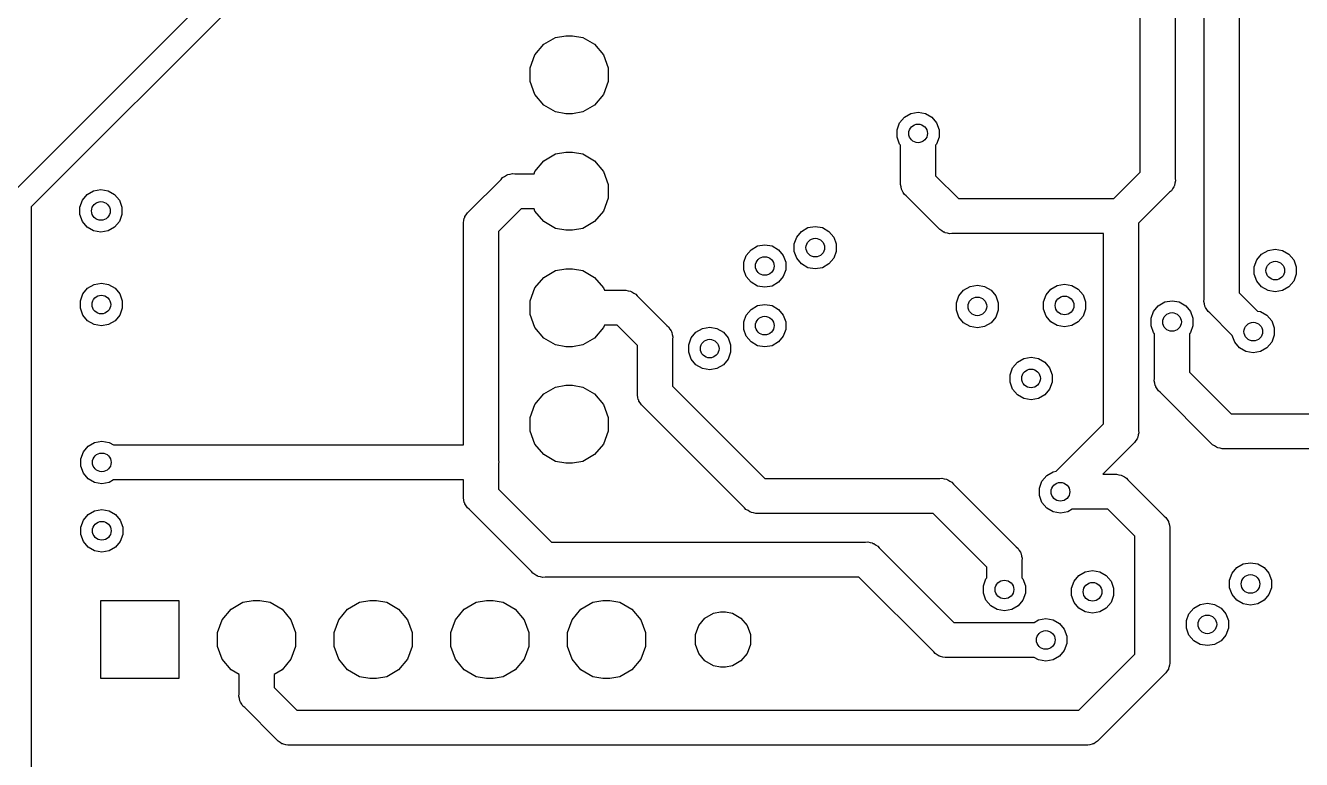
# Model space of a CAD drawing. Extents: x 91.8 to 190.2, y -113.9 to -59.9.
# Drawn here: x 113.33 to 141.12, y -96.96 to -80.96 of the extents above; entities that cross this region are included whole.
import ezdxf

# ---------------------------------------------------------------- set-up
doc = ezdxf.new("R2010")
doc.units = 0
doc.header["$MEASUREMENT"] = 0
doc.layers.add('BLACK', color=7, linetype='CONTINUOUS')

msp = doc.modelspace()

# ---------------------------------------------------------------- linework, layer by layer
at = {"layer": 'BLACK', "linetype": 'CONTINUOUS'}
for p, q in [((138.999, -86.9234), (138.999, -70.8266)), ((139.761, -70.9678), (139.761, -86.7822)), ((137.609, -84.1522), (137.609, -71.5772)), ((138.371, -71.5772), (138.371, -84.2934)), ((113.028, -84.6175), (118.328, -79.3182)), ((118.62, -79.744), (113.454, -84.9102)), ((124.423, -81.5984), (124.615, -81.3688)), ((124.615, -81.3688), (124.875, -81.2189)), ((124.875, -81.2189), (125.096, -81.18)), ((125.096, -81.18), (125.244, -81.18)), ((125.244, -81.18), (125.465, -81.2189)), ((125.465, -81.2189), (125.725, -81.3688)), ((125.725, -81.3688), (125.917, -81.5984)), ((124.32, -81.8801), (124.423, -81.5984)), ((125.917, -81.5984), (126.02, -81.8801)), ((124.32, -82.1799), (124.32, -81.8801)), ((126.02, -81.8801), (126.02, -82.1799)), ((124.423, -82.4616), (124.32, -82.1799)), ((126.02, -82.1799), (125.917, -82.4616)), ((124.615, -82.6912), (124.423, -82.4616)), ((125.917, -82.4616), (125.725, -82.6912)), ((124.875, -82.8411), (124.615, -82.6912)), ((125.725, -82.6912), (125.465, -82.8411)), ((125.096, -82.88), (124.875, -82.8411)), ((125.244, -82.88), (125.096, -82.88)), ((125.465, -82.8411), (125.244, -82.88)), ((132.313, -83.2294), (132.368, -83.0779)), ((132.368, -83.0779), (132.472, -82.9544)), ((132.472, -82.9544), (132.611, -82.8737)), ((132.611, -82.8737), (132.77, -82.8457)), ((132.77, -82.8457), (132.929, -82.8737)), ((132.929, -82.8737), (133.068, -82.9544)), ((133.068, -82.9544), (133.172, -83.0779)), ((133.172, -83.0779), (133.227, -83.2294)), ((132.313, -83.3906), (132.313, -83.2294)), ((133.227, -83.2294), (133.227, -83.3906)), ((132.368, -83.5421), (132.313, -83.3906)), ((132.389, -83.5672), (132.368, -83.5421)), ((132.389, -84.3734), (132.389, -83.5672)), ((133.172, -83.5421), (133.151, -83.5672)), ((133.151, -83.5672), (133.151, -84.2322)), ((133.227, -83.3906), (133.172, -83.5421)), ((124.423, -84.1384), (124.615, -83.9088)), ((124.615, -83.9088), (124.875, -83.7589)), ((124.875, -83.7589), (125.096, -83.72)), ((125.096, -83.72), (125.244, -83.72)), ((125.244, -83.72), (125.465, -83.7589)), ((125.465, -83.7589), (125.725, -83.9088)), ((125.725, -83.9088), (125.917, -84.1384)), ((123.821, -84.215), (123.836, -84.2065)), ((123.836, -84.2065), (123.885, -84.1977)), ((123.885, -84.1977), (123.934, -84.1846)), ((123.934, -84.1846), (123.985, -84.189)), ((123.985, -84.189), (124.404, -84.189)), ((124.404, -84.189), (124.423, -84.1384)), ((125.917, -84.1384), (126.02, -84.4201)), ((137.032, -84.729), (137.609, -84.1522)), ((122.992, -85.0068), (123.687, -84.3124)), ((123.687, -84.3124), (123.719, -84.2736)), ((123.719, -84.2736), (123.763, -84.2484)), ((123.763, -84.2484), (123.804, -84.2194)), ((123.804, -84.2194), (123.821, -84.215)), ((126.02, -84.4201), (126.02, -84.7199)), ((132.385, -84.4237), (132.389, -84.3734)), ((132.398, -84.4725), (132.385, -84.4237)), ((132.406, -84.5223), (132.398, -84.4725)), ((133.151, -84.2322), (133.648, -84.729)), ((138.341, -84.4735), (138.312, -84.5149)), ((138.345, -84.4571), (138.341, -84.4735)), ((138.354, -84.4423), (138.345, -84.4571)), ((138.362, -84.3925), (138.354, -84.4423)), ((138.375, -84.3437), (138.362, -84.3925)), ((138.371, -84.2934), (138.375, -84.3437)), ((114.568, -84.7679), (114.672, -84.6444)), ((114.672, -84.6444), (114.811, -84.5637)), ((114.811, -84.5637), (114.97, -84.5357)), ((114.97, -84.5357), (115.129, -84.5637)), ((115.129, -84.5637), (115.268, -84.6444)), ((115.268, -84.6444), (115.372, -84.7679)), ((126.02, -84.7199), (125.917, -85.0016)), ((132.415, -84.5371), (132.406, -84.5223)), ((132.419, -84.5535), (132.415, -84.5371)), ((132.448, -84.5949), (132.419, -84.5535)), ((132.474, -84.6387), (132.448, -84.5949)), ((132.512, -84.6712), (132.474, -84.6387)), ((133.209, -85.3676), (132.512, -84.6712)), ((133.648, -84.729), (137.032, -84.729)), ((138.248, -84.5912), (137.571, -85.2678)), ((138.286, -84.5587), (138.248, -84.5912)), ((138.312, -84.5149), (138.286, -84.5587)), ((113.454, -84.9102), (113.454, -97.816)), ((114.513, -84.9194), (114.568, -84.7679)), ((114.513, -85.0806), (114.513, -84.9194)), ((115.372, -84.7679), (115.427, -84.9194)), ((115.427, -84.9194), (115.427, -85.0806)), ((122.928, -85.083), (122.954, -85.0392)), ((122.954, -85.0392), (122.992, -85.0068)), ((124.126, -84.951), (123.631, -85.4457)), ((124.404, -84.951), (124.126, -84.951)), ((124.423, -85.0016), (124.404, -84.951)), ((124.615, -85.2312), (124.423, -85.0016)), ((125.917, -85.0016), (125.725, -85.2312)), ((114.568, -85.2321), (114.513, -85.0806)), ((114.672, -85.3556), (114.568, -85.2321)), ((115.372, -85.2321), (115.268, -85.3556)), ((115.427, -85.0806), (115.372, -85.2321)), ((122.865, -85.2542), (122.878, -85.2054)), ((122.869, -85.3045), (122.865, -85.2542)), ((122.869, -90.099), (122.869, -85.3045)), ((122.878, -85.2054), (122.886, -85.1556)), ((122.886, -85.1556), (122.895, -85.1409)), ((122.895, -85.1409), (122.899, -85.1244)), ((122.899, -85.1244), (122.928, -85.083)), ((124.875, -85.3811), (124.615, -85.2312)), ((125.725, -85.2312), (125.465, -85.3811)), ((137.571, -85.2678), (137.571, -89.7834)), ((114.811, -85.4363), (114.672, -85.3556)), ((114.97, -85.4643), (114.811, -85.4363)), ((115.129, -85.4363), (114.97, -85.4643)), ((115.268, -85.3556), (115.129, -85.4363)), ((123.631, -85.4457), (123.631, -90.4334)), ((125.096, -85.42), (124.875, -85.3811)), ((125.244, -85.42), (125.096, -85.42)), ((125.465, -85.3811), (125.244, -85.42)), ((130.073, -85.7194), (130.128, -85.5679)), ((130.128, -85.5679), (130.232, -85.4444)), ((130.232, -85.4444), (130.371, -85.3637)), ((130.371, -85.3637), (130.53, -85.3357)), ((130.53, -85.3357), (130.689, -85.3637)), ((130.689, -85.3637), (130.828, -85.4444)), ((130.828, -85.4444), (130.932, -85.5679)), ((130.932, -85.5679), (130.987, -85.7194)), ((133.241, -85.4064), (133.209, -85.3676)), ((133.285, -85.4316), (133.241, -85.4064)), ((133.326, -85.4606), (133.285, -85.4316)), ((133.343, -85.465), (133.326, -85.4606)), ((133.358, -85.4735), (133.343, -85.465)), ((133.407, -85.4823), (133.358, -85.4735)), ((133.456, -85.4954), (133.407, -85.4823)), ((133.507, -85.491), (133.456, -85.4954)), ((136.809, -85.491), (133.507, -85.491)), ((136.809, -89.6422), (136.809, -85.491)), ((129.028, -85.9679), (129.132, -85.8444)), ((129.132, -85.8444), (129.271, -85.7637)), ((129.271, -85.7637), (129.43, -85.7357)), ((129.43, -85.7357), (129.589, -85.7637)), ((129.589, -85.7637), (129.728, -85.8444)), ((129.728, -85.8444), (129.832, -85.9679)), ((130.073, -85.8806), (130.073, -85.7194)), ((130.987, -85.7194), (130.987, -85.8806)), ((140.252, -85.9444), (140.391, -85.8637)), ((140.391, -85.8637), (140.55, -85.8357)), ((140.55, -85.8357), (140.709, -85.8637)), ((140.709, -85.8637), (140.848, -85.9444)), ((128.973, -86.1194), (129.028, -85.9679)), ((128.973, -86.2806), (128.973, -86.1194)), ((129.832, -85.9679), (129.887, -86.1194)), ((129.887, -86.1194), (129.887, -86.2806)), ((130.128, -86.0321), (130.073, -85.8806)), ((130.232, -86.1556), (130.128, -86.0321)), ((130.932, -86.0321), (130.828, -86.1556)), ((130.987, -85.8806), (130.932, -86.0321)), ((140.093, -86.2194), (140.148, -86.0679)), ((140.148, -86.0679), (140.252, -85.9444)), ((140.848, -85.9444), (140.952, -86.0679)), ((140.952, -86.0679), (141.007, -86.2194)), ((124.615, -86.4488), (124.875, -86.2989)), ((124.875, -86.2989), (125.096, -86.26)), ((125.096, -86.26), (125.244, -86.26)), ((125.244, -86.26), (125.465, -86.2989)), ((125.465, -86.2989), (125.725, -86.4488)), ((129.028, -86.4321), (128.973, -86.2806)), ((129.887, -86.2806), (129.832, -86.4321)), ((130.371, -86.2363), (130.232, -86.1556)), ((130.53, -86.2643), (130.371, -86.2363)), ((130.689, -86.2363), (130.53, -86.2643)), ((130.828, -86.1556), (130.689, -86.2363)), ((140.093, -86.3806), (140.093, -86.2194)), ((140.148, -86.5321), (140.093, -86.3806)), ((141.007, -86.3806), (140.952, -86.5321)), ((141.007, -86.2194), (141.007, -86.3806)), ((114.578, -86.8079), (114.682, -86.6844)), ((114.682, -86.6844), (114.821, -86.6037)), ((114.821, -86.6037), (114.98, -86.5757)), ((114.98, -86.5757), (115.139, -86.6037)), ((115.139, -86.6037), (115.278, -86.6844)), ((115.278, -86.6844), (115.382, -86.8079)), ((124.32, -86.9601), (124.423, -86.6784)), ((124.423, -86.6784), (124.615, -86.4488)), ((125.725, -86.4488), (125.917, -86.6784)), ((125.917, -86.6784), (125.936, -86.729)), ((129.132, -86.5556), (129.028, -86.4321)), ((129.271, -86.6363), (129.132, -86.5556)), ((129.43, -86.6643), (129.271, -86.6363)), ((129.589, -86.6363), (129.43, -86.6643)), ((129.728, -86.5556), (129.589, -86.6363)), ((129.832, -86.4321), (129.728, -86.5556)), ((133.762, -86.7244), (133.901, -86.6437)), ((133.901, -86.6437), (134.06, -86.6157)), ((134.06, -86.6157), (134.219, -86.6437)), ((134.219, -86.6437), (134.358, -86.7244)), ((135.558, -86.8279), (135.662, -86.7044)), ((135.662, -86.7044), (135.801, -86.6237)), ((135.801, -86.6237), (135.96, -86.5957)), ((135.96, -86.5957), (136.119, -86.6237)), ((136.119, -86.6237), (136.258, -86.7044)), ((136.258, -86.7044), (136.362, -86.8279)), ((140.252, -86.6556), (140.148, -86.5321)), ((140.391, -86.7363), (140.252, -86.6556)), ((140.848, -86.6556), (140.709, -86.7363)), ((140.952, -86.5321), (140.848, -86.6556)), ((114.523, -86.9594), (114.578, -86.8079)), ((114.523, -87.1206), (114.523, -86.9594)), ((115.382, -86.8079), (115.437, -86.9594)), ((115.437, -86.9594), (115.437, -87.1206)), ((124.32, -87.2599), (124.32, -86.9601)), ((125.936, -86.729), (126.355, -86.729)), ((126.355, -86.729), (126.406, -86.7246)), ((126.406, -86.7246), (126.455, -86.7377)), ((126.455, -86.7377), (126.504, -86.7465)), ((126.504, -86.7465), (126.519, -86.755)), ((126.519, -86.755), (126.536, -86.7594)), ((126.536, -86.7594), (126.577, -86.7884)), ((126.577, -86.7884), (126.621, -86.8136)), ((126.621, -86.8136), (126.653, -86.8524)), ((126.653, -86.8524), (127.298, -87.4968)), ((133.603, -86.9994), (133.658, -86.8479)), ((133.658, -86.8479), (133.762, -86.7244)), ((134.358, -86.7244), (134.462, -86.8479)), ((134.462, -86.8479), (134.517, -86.9994)), ((135.503, -86.9794), (135.558, -86.8279)), ((135.503, -87.1406), (135.503, -86.9794)), ((136.362, -86.8279), (136.417, -86.9794)), ((136.417, -86.9794), (136.417, -87.1406)), ((138.002, -87.0644), (138.141, -86.9837)), ((138.141, -86.9837), (138.3, -86.9557)), ((138.3, -86.9557), (138.459, -86.9837)), ((138.459, -86.9837), (138.598, -87.0644)), ((138.995, -86.9737), (138.999, -86.9234)), ((139.008, -87.0225), (138.995, -86.9737)), ((139.761, -86.7822), (140.161, -87.1817)), ((140.55, -86.7643), (140.391, -86.7363)), ((140.709, -86.7363), (140.55, -86.7643)), ((114.578, -87.2721), (114.523, -87.1206)), ((115.437, -87.1206), (115.382, -87.2721)), ((124.423, -87.5416), (124.32, -87.2599)), ((129.028, -87.2679), (129.132, -87.1444)), ((129.132, -87.1444), (129.271, -87.0637)), ((129.271, -87.0637), (129.43, -87.0357)), ((129.43, -87.0357), (129.589, -87.0637)), ((129.589, -87.0637), (129.728, -87.1444)), ((129.728, -87.1444), (129.832, -87.2679)), ((133.603, -87.1606), (133.603, -86.9994)), ((133.658, -87.3121), (133.603, -87.1606)), ((134.517, -87.1606), (134.462, -87.3121)), ((134.517, -86.9994), (134.517, -87.1606)), ((135.558, -87.2921), (135.503, -87.1406)), ((136.417, -87.1406), (136.362, -87.2921)), ((137.843, -87.3394), (137.898, -87.1879)), ((137.898, -87.1879), (138.002, -87.0644)), ((138.598, -87.0644), (138.702, -87.1879)), ((138.702, -87.1879), (138.757, -87.3394)), ((139.016, -87.0723), (139.008, -87.0225)), ((139.025, -87.0871), (139.016, -87.0723)), ((139.029, -87.1035), (139.025, -87.0871)), ((139.058, -87.1449), (139.029, -87.1035)), ((139.084, -87.1887), (139.058, -87.1449)), ((139.122, -87.2212), (139.084, -87.1887)), ((139.613, -87.7122), (139.122, -87.2212)), ((140.161, -87.1817), (140.229, -87.1937)), ((140.229, -87.1937), (140.368, -87.2744)), ((114.682, -87.3956), (114.578, -87.2721)), ((114.821, -87.4763), (114.682, -87.3956)), ((114.98, -87.5043), (114.821, -87.4763)), ((115.139, -87.4763), (114.98, -87.5043)), ((115.278, -87.3956), (115.139, -87.4763)), ((115.382, -87.2721), (115.278, -87.3956)), ((124.615, -87.7712), (124.423, -87.5416)), ((125.917, -87.5416), (125.725, -87.7712)), ((125.936, -87.491), (125.917, -87.5416)), ((126.214, -87.491), (125.936, -87.491)), ((126.659, -87.9357), (126.214, -87.491)), ((127.298, -87.4968), (127.336, -87.5292)), ((127.336, -87.5292), (127.362, -87.573)), ((128.071, -87.5637), (128.23, -87.5357)), ((128.23, -87.5357), (128.389, -87.5637)), ((128.973, -87.4194), (129.028, -87.2679)), ((128.973, -87.5806), (128.973, -87.4194)), ((129.832, -87.2679), (129.887, -87.4194)), ((129.887, -87.4194), (129.887, -87.5806)), ((133.762, -87.4356), (133.658, -87.3121)), ((133.901, -87.5163), (133.762, -87.4356)), ((134.06, -87.5443), (133.901, -87.5163)), ((134.219, -87.5163), (134.06, -87.5443)), ((134.358, -87.4356), (134.219, -87.5163)), ((134.462, -87.3121), (134.358, -87.4356)), ((135.662, -87.4156), (135.558, -87.2921)), ((135.801, -87.4963), (135.662, -87.4156)), ((135.96, -87.5243), (135.801, -87.4963)), ((136.119, -87.4963), (135.96, -87.5243)), ((136.258, -87.4156), (136.119, -87.4963)), ((136.362, -87.2921), (136.258, -87.4156)), ((137.843, -87.5006), (137.843, -87.3394)), ((137.898, -87.6521), (137.843, -87.5006)), ((138.757, -87.5006), (138.702, -87.6521)), ((138.757, -87.3394), (138.757, -87.5006)), ((140.368, -87.2744), (140.472, -87.3979)), ((140.472, -87.3979), (140.527, -87.5494)), ((124.875, -87.9211), (124.615, -87.7712)), ((125.725, -87.7712), (125.465, -87.9211)), ((127.362, -87.573), (127.391, -87.6144)), ((127.391, -87.6144), (127.395, -87.6309)), ((127.395, -87.6309), (127.404, -87.6456)), ((127.404, -87.6456), (127.412, -87.6954)), ((127.412, -87.6954), (127.425, -87.7442)), ((127.425, -87.7442), (127.421, -87.7945)), ((127.421, -87.7945), (127.421, -88.8222)), ((127.773, -87.9194), (127.828, -87.7679)), ((127.828, -87.7679), (127.932, -87.6444)), ((127.932, -87.6444), (128.071, -87.5637)), ((128.389, -87.5637), (128.528, -87.6444)), ((128.528, -87.6444), (128.632, -87.7679)), ((128.632, -87.7679), (128.687, -87.9194)), ((129.028, -87.7321), (128.973, -87.5806)), ((129.132, -87.8556), (129.028, -87.7321)), ((129.832, -87.7321), (129.728, -87.8556)), ((129.887, -87.5806), (129.832, -87.7321)), ((137.919, -87.6772), (137.898, -87.6521)), ((137.919, -88.6534), (137.919, -87.6772)), ((138.702, -87.6521), (138.681, -87.6772)), ((138.681, -87.6772), (138.681, -88.5122)), ((139.668, -87.8621), (139.613, -87.7122)), ((140.527, -87.7106), (140.472, -87.8621)), ((140.527, -87.5494), (140.527, -87.7106)), ((125.096, -87.96), (124.875, -87.9211)), ((125.244, -87.96), (125.096, -87.96)), ((125.465, -87.9211), (125.244, -87.96)), ((126.659, -88.9634), (126.659, -87.9357)), ((127.773, -88.0806), (127.773, -87.9194)), ((127.828, -88.2321), (127.773, -88.0806)), ((128.687, -88.0806), (128.632, -88.2321)), ((128.687, -87.9194), (128.687, -88.0806)), ((129.271, -87.9363), (129.132, -87.8556)), ((129.43, -87.9643), (129.271, -87.9363)), ((129.589, -87.9363), (129.43, -87.9643)), ((129.728, -87.8556), (129.589, -87.9363)), ((139.772, -87.9856), (139.668, -87.8621)), ((139.911, -88.0663), (139.772, -87.9856)), ((140.07, -88.0943), (139.911, -88.0663)), ((140.229, -88.0663), (140.07, -88.0943)), ((140.368, -87.9856), (140.229, -88.0663)), ((140.472, -87.8621), (140.368, -87.9856)), ((127.932, -88.3556), (127.828, -88.2321)), ((128.071, -88.4363), (127.932, -88.3556)), ((128.528, -88.3556), (128.389, -88.4363)), ((128.632, -88.2321), (128.528, -88.3556)), ((134.828, -88.4179), (134.932, -88.2944)), ((134.932, -88.2944), (135.071, -88.2137)), ((135.071, -88.2137), (135.23, -88.1857)), ((135.23, -88.1857), (135.389, -88.2137)), ((135.389, -88.2137), (135.528, -88.2944)), ((135.528, -88.2944), (135.632, -88.4179)), ((128.23, -88.4643), (128.071, -88.4363)), ((128.389, -88.4363), (128.23, -88.4643)), ((134.773, -88.5694), (134.828, -88.4179)), ((134.773, -88.7306), (134.773, -88.5694)), ((135.632, -88.4179), (135.687, -88.5694)), ((135.687, -88.5694), (135.687, -88.7306)), ((137.915, -88.7037), (137.919, -88.6534)), ((138.681, -88.5122), (139.588, -89.419)), ((124.615, -88.9888), (124.875, -88.8389)), ((124.875, -88.8389), (125.096, -88.8)), ((125.096, -88.8), (125.244, -88.8)), ((125.244, -88.8), (125.465, -88.8389)), ((125.465, -88.8389), (125.725, -88.9888)), ((127.421, -88.8222), (129.428, -90.829)), ((134.828, -88.8821), (134.773, -88.7306)), ((134.932, -89.0056), (134.828, -88.8821)), ((135.632, -88.8821), (135.528, -89.0056)), ((135.687, -88.7306), (135.632, -88.8821)), ((137.928, -88.7526), (137.915, -88.7037)), ((137.936, -88.8023), (137.928, -88.7526)), ((137.945, -88.8171), (137.936, -88.8023)), ((137.949, -88.8335), (137.945, -88.8171)), ((137.978, -88.8749), (137.949, -88.8335)), ((138.004, -88.9187), (137.978, -88.8749)), ((138.042, -88.9512), (138.004, -88.9187)), ((124.423, -89.2184), (124.615, -88.9888)), ((125.725, -88.9888), (125.917, -89.2184)), ((126.655, -89.0137), (126.659, -88.9634)), ((126.668, -89.0626), (126.655, -89.0137)), ((126.676, -89.1123), (126.668, -89.0626)), ((126.685, -89.1271), (126.676, -89.1123)), ((126.689, -89.1435), (126.685, -89.1271)), ((126.718, -89.1849), (126.689, -89.1435)), ((126.744, -89.2287), (126.718, -89.1849)), ((135.071, -89.0863), (134.932, -89.0056)), ((135.23, -89.1143), (135.071, -89.0863)), ((135.389, -89.0863), (135.23, -89.1143)), ((135.528, -89.0056), (135.389, -89.0863)), ((139.149, -90.0577), (138.042, -88.9512)), ((124.32, -89.5001), (124.423, -89.2184)), ((125.917, -89.2184), (126.02, -89.5001)), ((126.782, -89.2612), (126.744, -89.2287)), ((128.989, -91.4676), (126.782, -89.2612)), ((139.588, -89.419), (145.346, -89.419)), ((124.32, -89.7999), (124.32, -89.5001)), ((126.02, -89.5001), (126.02, -89.7999)), ((135.779, -90.6717), (136.809, -89.6422)), ((114.692, -90.1244), (114.831, -90.0437)), ((114.831, -90.0437), (114.99, -90.0157)), ((114.99, -90.0157), (115.149, -90.0437)), ((115.149, -90.0437), (115.244, -90.099)), ((124.423, -90.0816), (124.32, -89.7999)), ((126.02, -89.7999), (125.917, -90.0816)), ((137.512, -90.0049), (137.486, -90.0487)), ((137.541, -89.9635), (137.512, -90.0049)), ((137.545, -89.9471), (137.541, -89.9635)), ((137.554, -89.9323), (137.545, -89.9471)), ((137.562, -89.8825), (137.554, -89.9323)), ((137.575, -89.8337), (137.562, -89.8825)), ((137.571, -89.7834), (137.575, -89.8337)), ((114.533, -90.3994), (114.588, -90.2479)), ((114.588, -90.2479), (114.692, -90.1244)), ((115.244, -90.099), (122.869, -90.099)), ((124.615, -90.3112), (124.423, -90.0816)), ((124.875, -90.4611), (124.615, -90.3112)), ((125.725, -90.3112), (125.465, -90.4611)), ((125.917, -90.0816), (125.725, -90.3112)), ((137.448, -90.0812), (136.79, -90.739)), ((137.486, -90.0487), (137.448, -90.0812)), ((139.181, -90.0964), (139.149, -90.0577)), ((139.225, -90.1216), (139.181, -90.0964)), ((139.266, -90.1506), (139.225, -90.1216)), ((139.283, -90.155), (139.266, -90.1506)), ((139.298, -90.1635), (139.283, -90.155)), ((139.347, -90.1723), (139.298, -90.1635)), ((139.396, -90.1854), (139.347, -90.1723)), ((139.447, -90.181), (139.396, -90.1854)), ((145.219, -90.181), (139.447, -90.181)), ((114.533, -90.5606), (114.533, -90.3994)), ((114.588, -90.7121), (114.533, -90.5606)), ((123.631, -90.4334), (123.635, -90.4837)), ((123.635, -90.4837), (123.631, -90.5002)), ((123.631, -90.5002), (123.631, -91.0622)), ((125.096, -90.5), (124.875, -90.4611)), ((125.244, -90.5), (125.096, -90.5)), ((125.465, -90.4611), (125.244, -90.5)), ((114.692, -90.8356), (114.588, -90.7121)), ((114.831, -90.9163), (114.692, -90.8356)), ((115.244, -90.861), (115.149, -90.9163)), ((122.869, -90.861), (115.244, -90.861)), ((122.869, -91.2034), (122.869, -90.861)), ((129.428, -90.829), (133.24, -90.829)), ((133.24, -90.829), (133.29, -90.8246)), ((133.29, -90.8246), (133.339, -90.8377)), ((133.339, -90.8377), (133.389, -90.8465)), ((133.389, -90.8465), (133.404, -90.855)), ((133.404, -90.855), (133.42, -90.8594)), ((133.42, -90.8594), (133.461, -90.8884)), ((135.468, -90.8879), (135.572, -90.7644)), ((135.572, -90.7644), (135.711, -90.6837)), ((135.711, -90.6837), (135.779, -90.6717)), ((136.79, -90.739), (137.043, -90.739)), ((137.043, -90.739), (137.094, -90.7346)), ((137.094, -90.7346), (137.143, -90.7477)), ((137.143, -90.7477), (137.192, -90.7565)), ((137.192, -90.7565), (137.207, -90.765)), ((137.207, -90.765), (137.224, -90.7694)), ((137.224, -90.7694), (137.265, -90.7984)), ((137.265, -90.7984), (137.309, -90.8236)), ((137.309, -90.8236), (137.341, -90.8624)), ((137.341, -90.8624), (138.128, -91.6488)), ((114.99, -90.9443), (114.831, -90.9163)), ((115.149, -90.9163), (114.99, -90.9443)), ((123.631, -91.0622), (124.788, -92.219)), ((133.461, -90.8884), (133.505, -90.9136)), ((133.505, -90.9136), (133.538, -90.9524)), ((133.538, -90.9524), (134.908, -92.3223)), ((135.413, -91.0394), (135.468, -90.8879)), ((135.413, -91.2006), (135.413, -91.0394)), ((122.865, -91.2537), (122.869, -91.2034)), ((122.878, -91.3026), (122.865, -91.2537)), ((122.886, -91.3523), (122.878, -91.3026)), ((122.895, -91.3671), (122.886, -91.3523)), ((122.899, -91.3835), (122.895, -91.3671)), ((122.928, -91.4249), (122.899, -91.3835)), ((122.954, -91.4687), (122.928, -91.4249)), ((135.468, -91.3521), (135.413, -91.2006)), ((135.572, -91.4756), (135.468, -91.3521)), ((114.588, -91.7379), (114.692, -91.6144)), ((114.692, -91.6144), (114.831, -91.5337)), ((114.831, -91.5337), (114.99, -91.5057)), ((114.99, -91.5057), (115.149, -91.5337)), ((115.149, -91.5337), (115.288, -91.6144)), ((115.288, -91.6144), (115.392, -91.7379)), ((122.992, -91.5012), (122.954, -91.4687)), ((124.349, -92.8576), (122.992, -91.5012)), ((129.021, -91.5064), (128.989, -91.4676)), ((129.065, -91.5316), (129.021, -91.5064)), ((129.106, -91.5606), (129.065, -91.5316)), ((129.123, -91.565), (129.106, -91.5606)), ((129.138, -91.5735), (129.123, -91.565)), ((129.187, -91.5823), (129.138, -91.5735)), ((129.236, -91.5954), (129.187, -91.5823)), ((129.287, -91.591), (129.236, -91.5954)), ((133.099, -91.591), (129.287, -91.591)), ((134.269, -92.7612), (133.099, -91.591)), ((135.711, -91.5563), (135.572, -91.4756)), ((135.87, -91.5843), (135.711, -91.5563)), ((136.029, -91.5563), (135.87, -91.5843)), ((136.124, -91.501), (136.029, -91.5563)), ((136.902, -91.501), (136.124, -91.501)), ((137.489, -92.0878), (136.902, -91.501)), ((138.128, -91.6488), (138.166, -91.6813)), ((138.166, -91.6813), (138.192, -91.7251)), ((114.533, -91.8894), (114.588, -91.7379)), ((114.533, -92.0506), (114.533, -91.8894)), ((115.392, -91.7379), (115.447, -91.8894)), ((115.447, -91.8894), (115.447, -92.0506)), ((138.192, -91.7251), (138.221, -91.7665)), ((138.221, -91.7665), (138.225, -91.7829)), ((138.225, -91.7829), (138.234, -91.7977)), ((138.234, -91.7977), (138.242, -91.8475)), ((138.242, -91.8475), (138.255, -91.8963)), ((138.255, -91.8963), (138.251, -91.9466)), ((138.251, -91.9466), (138.251, -94.8034)), ((114.588, -92.2021), (114.533, -92.0506)), ((114.692, -92.3256), (114.588, -92.2021)), ((115.392, -92.2021), (115.288, -92.3256)), ((115.447, -92.0506), (115.392, -92.2021)), ((124.788, -92.219), (131.623, -92.219)), ((131.623, -92.219), (131.674, -92.2146)), ((131.674, -92.2146), (131.723, -92.2277)), ((131.723, -92.2277), (131.772, -92.2365)), ((131.772, -92.2365), (131.787, -92.245)), ((131.787, -92.245), (131.803, -92.2494)), ((131.803, -92.2494), (131.845, -92.2784)), ((137.489, -94.6622), (137.489, -92.0878)), ((114.831, -92.4063), (114.692, -92.3256)), ((114.99, -92.4343), (114.831, -92.4063)), ((115.149, -92.4063), (114.99, -92.4343)), ((115.288, -92.3256), (115.149, -92.4063)), ((131.845, -92.2784), (131.889, -92.3036)), ((131.889, -92.3036), (131.921, -92.3424)), ((131.921, -92.3424), (133.548, -93.969)), ((134.908, -92.3223), (134.946, -92.3547)), ((134.946, -92.3547), (134.972, -92.3985)), ((134.972, -92.3985), (135.001, -92.4399)), ((135.001, -92.4399), (135.005, -92.4564)), ((135.005, -92.4564), (135.014, -92.4711)), ((135.014, -92.4711), (135.022, -92.5209)), ((135.022, -92.5209), (135.035, -92.5697)), ((134.269, -92.9928), (134.269, -92.7612)), ((135.035, -92.5697), (135.031, -92.62)), ((135.031, -92.62), (135.031, -92.9928)), ((139.608, -92.8979), (139.712, -92.7744)), ((139.712, -92.7744), (139.851, -92.6937)), ((139.851, -92.6937), (140.01, -92.6657)), ((140.01, -92.6657), (140.169, -92.6937)), ((140.169, -92.6937), (140.308, -92.7744)), ((140.308, -92.7744), (140.412, -92.8979)), ((124.381, -92.8964), (124.349, -92.8576)), ((124.425, -92.9216), (124.381, -92.8964)), ((124.466, -92.9506), (124.425, -92.9216)), ((124.483, -92.955), (124.466, -92.9506)), ((124.498, -92.9635), (124.483, -92.955)), ((124.547, -92.9723), (124.498, -92.9635)), ((124.596, -92.9854), (124.547, -92.9723)), ((124.647, -92.981), (124.596, -92.9854)), ((131.482, -92.981), (124.647, -92.981)), ((133.109, -94.6076), (131.482, -92.981)), ((134.193, -93.1694), (134.248, -93.0179)), ((134.248, -93.0179), (134.269, -92.9928)), ((135.031, -92.9928), (135.052, -93.0179)), ((135.052, -93.0179), (135.107, -93.1694)), ((136.113, -93.2194), (136.168, -93.0679)), ((136.168, -93.0679), (136.272, -92.9444)), ((136.272, -92.9444), (136.411, -92.8637)), ((136.411, -92.8637), (136.57, -92.8357)), ((136.57, -92.8357), (136.729, -92.8637)), ((136.729, -92.8637), (136.868, -92.9444)), ((136.868, -92.9444), (136.972, -93.0679)), ((136.972, -93.0679), (137.027, -93.2194)), ((139.553, -93.0494), (139.608, -92.8979)), ((139.553, -93.2106), (139.553, -93.0494)), ((140.412, -92.8979), (140.467, -93.0494)), ((140.467, -93.0494), (140.467, -93.2106)), ((134.193, -93.3306), (134.193, -93.1694)), ((134.248, -93.4821), (134.193, -93.3306)), ((135.107, -93.3306), (135.052, -93.4821)), ((135.107, -93.1694), (135.107, -93.3306)), ((136.113, -93.3806), (136.113, -93.2194)), ((137.027, -93.2194), (137.027, -93.3806)), ((139.608, -93.3621), (139.553, -93.2106)), ((139.712, -93.4856), (139.608, -93.3621)), ((140.412, -93.3621), (140.308, -93.4856)), ((140.467, -93.2106), (140.412, -93.3621)), ((114.97, -95.19), (114.97, -93.49)), ((114.97, -93.49), (116.67, -93.49)), ((116.67, -93.49), (116.67, -95.19)), ((117.805, -93.6788), (118.065, -93.5289)), ((118.065, -93.5289), (118.286, -93.49)), ((118.286, -93.49), (118.434, -93.49)), ((118.434, -93.49), (118.655, -93.5289)), ((118.655, -93.5289), (118.915, -93.6788)), ((120.345, -93.6788), (120.605, -93.5289)), ((120.605, -93.5289), (120.826, -93.49)), ((120.826, -93.49), (120.974, -93.49)), ((120.974, -93.49), (121.195, -93.5289)), ((121.195, -93.5289), (121.455, -93.6788)), ((122.885, -93.6788), (123.145, -93.5289)), ((123.145, -93.5289), (123.366, -93.49)), ((123.366, -93.49), (123.514, -93.49)), ((123.514, -93.49), (123.735, -93.5289)), ((123.735, -93.5289), (123.995, -93.6788)), ((125.425, -93.6788), (125.685, -93.5289)), ((125.685, -93.5289), (125.906, -93.49)), ((125.906, -93.49), (126.054, -93.49)), ((126.054, -93.49), (126.275, -93.5289)), ((126.275, -93.5289), (126.535, -93.6788)), ((134.352, -93.6056), (134.248, -93.4821)), ((134.491, -93.6863), (134.352, -93.6056)), ((134.948, -93.6056), (134.809, -93.6863)), ((135.052, -93.4821), (134.948, -93.6056)), ((136.168, -93.5321), (136.113, -93.3806)), ((136.272, -93.6556), (136.168, -93.5321)), ((136.411, -93.7363), (136.272, -93.6556)), ((136.868, -93.6556), (136.729, -93.7363)), ((136.972, -93.5321), (136.868, -93.6556)), ((137.027, -93.3806), (136.972, -93.5321)), ((138.668, -93.7779), (138.772, -93.6544)), ((138.772, -93.6544), (138.911, -93.5737)), ((138.911, -93.5737), (139.07, -93.5457)), ((139.07, -93.5457), (139.229, -93.5737)), ((139.229, -93.5737), (139.368, -93.6544)), ((139.368, -93.6544), (139.472, -93.7779)), ((139.851, -93.5663), (139.712, -93.4856)), ((140.01, -93.5943), (139.851, -93.5663)), ((140.169, -93.5663), (140.01, -93.5943)), ((140.308, -93.4856), (140.169, -93.5663)), ((117.51, -94.1901), (117.613, -93.9084)), ((117.613, -93.9084), (117.805, -93.6788)), ((118.915, -93.6788), (119.107, -93.9084)), ((119.107, -93.9084), (119.21, -94.1901)), ((120.05, -94.1901), (120.153, -93.9084)), ((120.153, -93.9084), (120.345, -93.6788)), ((121.455, -93.6788), (121.647, -93.9084)), ((121.647, -93.9084), (121.75, -94.1901)), ((122.59, -94.1901), (122.693, -93.9084)), ((122.693, -93.9084), (122.885, -93.6788)), ((123.995, -93.6788), (124.187, -93.9084)), ((124.187, -93.9084), (124.29, -94.1901)), ((125.13, -94.1901), (125.233, -93.9084)), ((125.233, -93.9084), (125.425, -93.6788)), ((126.535, -93.6788), (126.727, -93.9084)), ((126.727, -93.9084), (126.83, -94.1901)), ((127.992, -94.0354), (128.128, -93.8733)), ((128.128, -93.8733), (128.312, -93.7675)), ((128.312, -93.7675), (128.468, -93.74)), ((128.468, -93.74), (128.572, -93.74)), ((128.572, -93.74), (128.728, -93.7675)), ((128.728, -93.7675), (128.912, -93.8733)), ((128.912, -93.8733), (129.048, -94.0354)), ((134.65, -93.7143), (134.491, -93.6863)), ((134.809, -93.6863), (134.65, -93.7143)), ((135.296, -93.969), (135.391, -93.9137)), ((135.391, -93.9137), (135.55, -93.8857)), ((135.55, -93.8857), (135.709, -93.9137)), ((135.709, -93.9137), (135.848, -93.9944)), ((136.57, -93.7643), (136.411, -93.7363)), ((136.729, -93.7363), (136.57, -93.7643)), ((138.613, -93.9294), (138.668, -93.7779)), ((138.613, -94.0906), (138.613, -93.9294)), ((139.472, -93.7779), (139.527, -93.9294)), ((139.527, -93.9294), (139.527, -94.0906)), ((117.51, -94.4899), (117.51, -94.1901)), ((119.21, -94.1901), (119.21, -94.4899)), ((120.05, -94.4899), (120.05, -94.1901)), ((121.75, -94.1901), (121.75, -94.4899)), ((122.59, -94.4899), (122.59, -94.1901)), ((124.29, -94.1901), (124.29, -94.4899)), ((125.13, -94.4899), (125.13, -94.1901)), ((126.83, -94.1901), (126.83, -94.4899)), ((127.92, -94.2342), (127.992, -94.0354)), ((129.048, -94.0354), (129.12, -94.2342)), ((133.548, -93.969), (135.296, -93.969)), ((135.848, -93.9944), (135.952, -94.1179)), ((135.952, -94.1179), (136.007, -94.2694)), ((138.668, -94.2421), (138.613, -94.0906)), ((139.527, -94.0906), (139.472, -94.2421)), ((117.613, -94.7716), (117.51, -94.4899)), ((119.21, -94.4899), (119.107, -94.7716)), ((120.153, -94.7716), (120.05, -94.4899)), ((121.75, -94.4899), (121.647, -94.7716)), ((122.693, -94.7716), (122.59, -94.4899)), ((124.29, -94.4899), (124.187, -94.7716)), ((125.233, -94.7716), (125.13, -94.4899)), ((126.83, -94.4899), (126.727, -94.7716)), ((127.92, -94.4458), (127.92, -94.2342)), ((127.992, -94.6446), (127.92, -94.4458)), ((129.12, -94.4458), (129.048, -94.6446)), ((129.12, -94.2342), (129.12, -94.4458)), ((136.007, -94.4306), (135.952, -94.5821)), ((136.007, -94.2694), (136.007, -94.4306)), ((138.772, -94.3656), (138.668, -94.2421)), ((138.911, -94.4463), (138.772, -94.3656)), ((139.07, -94.4743), (138.911, -94.4463)), ((139.229, -94.4463), (139.07, -94.4743)), ((139.368, -94.3656), (139.229, -94.4463)), ((139.472, -94.2421), (139.368, -94.3656)), ((128.128, -94.8067), (127.992, -94.6446)), ((129.048, -94.6446), (128.912, -94.8067)), ((133.141, -94.6464), (133.109, -94.6076)), ((133.185, -94.6716), (133.141, -94.6464)), ((133.226, -94.7006), (133.185, -94.6716)), ((133.243, -94.705), (133.226, -94.7006)), ((133.258, -94.7135), (133.243, -94.705)), ((133.307, -94.7223), (133.258, -94.7135)), ((133.356, -94.7354), (133.307, -94.7223)), ((133.407, -94.731), (133.356, -94.7354)), ((135.296, -94.731), (133.407, -94.731)), ((135.391, -94.7863), (135.296, -94.731)), ((135.848, -94.7056), (135.709, -94.7863)), ((135.952, -94.5821), (135.848, -94.7056)), ((136.272, -95.879), (137.489, -94.6622)), ((117.805, -95.0012), (117.613, -94.7716)), ((117.979, -95.1015), (117.805, -95.0012)), ((118.915, -95.0012), (118.741, -95.1015)), ((119.107, -94.7716), (118.915, -95.0012)), ((120.345, -95.0012), (120.153, -94.7716)), ((120.605, -95.1511), (120.345, -95.0012)), ((121.455, -95.0012), (121.195, -95.1511)), ((121.647, -94.7716), (121.455, -95.0012)), ((122.885, -95.0012), (122.693, -94.7716)), ((123.145, -95.1511), (122.885, -95.0012)), ((123.995, -95.0012), (123.735, -95.1511)), ((124.187, -94.7716), (123.995, -95.0012)), ((125.425, -95.0012), (125.233, -94.7716)), ((125.685, -95.1511), (125.425, -95.0012)), ((126.535, -95.0012), (126.275, -95.1511)), ((126.727, -94.7716), (126.535, -95.0012)), ((128.312, -94.9125), (128.128, -94.8067)), ((128.468, -94.94), (128.312, -94.9125)), ((128.572, -94.94), (128.468, -94.94)), ((128.728, -94.9125), (128.572, -94.94)), ((128.912, -94.8067), (128.728, -94.9125)), ((135.55, -94.8143), (135.391, -94.7863)), ((135.709, -94.7863), (135.55, -94.8143)), ((138.192, -95.0249), (138.166, -95.0687)), ((138.221, -94.9835), (138.192, -95.0249)), ((138.225, -94.9671), (138.221, -94.9835)), ((138.234, -94.9523), (138.225, -94.9671)), ((138.242, -94.9025), (138.234, -94.9523)), ((138.255, -94.8537), (138.242, -94.9025)), ((138.251, -94.8034), (138.255, -94.8537)), ((116.67, -95.19), (114.97, -95.19)), ((117.979, -95.5254), (117.979, -95.1015)), ((118.741, -95.1015), (118.741, -95.3843)), ((120.826, -95.19), (120.605, -95.1511)), ((120.974, -95.19), (120.826, -95.19)), ((121.195, -95.1511), (120.974, -95.19)), ((123.366, -95.19), (123.145, -95.1511)), ((123.514, -95.19), (123.366, -95.19)), ((123.735, -95.1511), (123.514, -95.19)), ((125.906, -95.19), (125.685, -95.1511)), ((126.054, -95.19), (125.906, -95.19)), ((126.275, -95.1511), (126.054, -95.19)), ((138.128, -95.1012), (136.711, -96.5176)), ((138.166, -95.0687), (138.128, -95.1012)), ((117.975, -95.5758), (117.979, -95.5254)), ((117.988, -95.6246), (117.975, -95.5758)), ((118.741, -95.3843), (119.236, -95.879)), ((117.996, -95.6744), (117.988, -95.6246)), ((118.005, -95.6891), (117.996, -95.6744)), ((118.009, -95.7056), (118.005, -95.6891)), ((118.038, -95.747), (118.009, -95.7056)), ((118.064, -95.7908), (118.038, -95.747)), ((118.102, -95.8233), (118.064, -95.7908)), ((118.797, -96.5176), (118.102, -95.8233)), ((119.236, -95.879), (136.272, -95.879)), ((118.829, -96.5564), (118.797, -96.5176)), ((118.873, -96.5816), (118.829, -96.5564)), ((118.914, -96.6106), (118.873, -96.5816)), ((118.931, -96.615), (118.914, -96.6106)), ((118.946, -96.6235), (118.931, -96.615)), ((118.995, -96.6323), (118.946, -96.6235)), ((119.044, -96.6454), (118.995, -96.6323)), ((119.095, -96.641), (119.044, -96.6454)), ((136.413, -96.641), (119.095, -96.641)), ((136.464, -96.6454), (136.413, -96.641)), ((136.513, -96.6323), (136.464, -96.6454)), ((136.562, -96.6235), (136.513, -96.6323)), ((136.577, -96.615), (136.562, -96.6235)), ((136.594, -96.6106), (136.577, -96.615)), ((136.635, -96.5816), (136.594, -96.6106)), ((136.679, -96.5564), (136.635, -96.5816)), ((136.711, -96.5176), (136.679, -96.5564))]:
    msp.add_line(p, q, dxfattribs=at)
at = {"layer": 'BLACK'}
for centre in [(132.77, -83.31), (114.97, -85), (130.53, -85.8), (130.53, -85.8), (129.43, -86.2), (140.55, -86.3), (114.98, -87.04), (134.06, -87.08), (135.96, -87.06), (138.3, -87.42), (129.43, -87.5), (129.43, -87.5), (140.07, -87.63), (128.23, -88), (135.23, -88.65), (114.99, -90.48), (135.87, -91.12), (114.99, -91.97), (134.65, -93.25), (136.57, -93.3), (140.01, -93.13), (139.07, -94.01), (135.55, -94.35)]:
    msp.add_circle(centre, 0.2032, dxfattribs=at)

doc.saveas('drawing.dxf')
